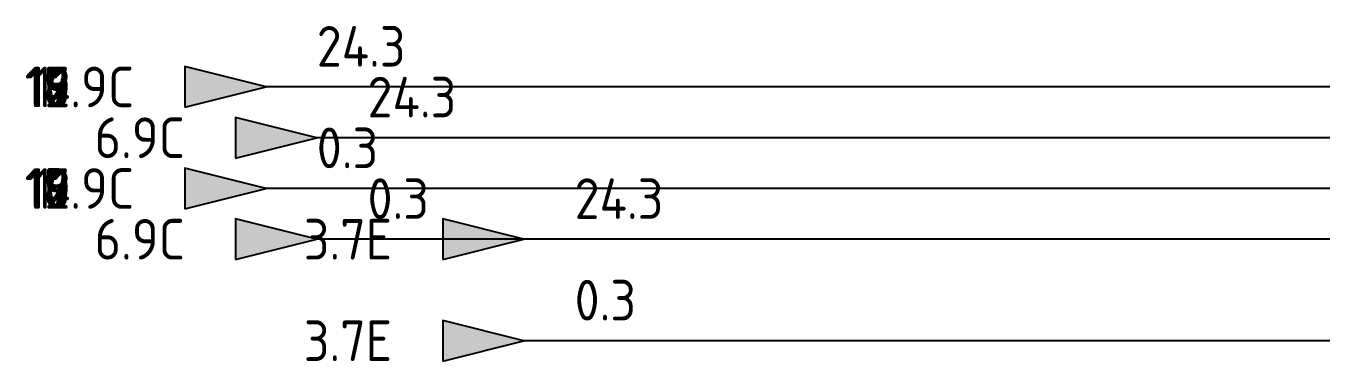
# Model space of a CAD drawing. Extents: x 21 to 418, y 12 to 268.
# Drawn here: x 20.7 to 84.5, y 161.5 to 178 of the extents above; entities that cross this region are included whole.
import ezdxf
from ezdxf.enums import TextEntityAlignment as Align

# ---------------------------------------------------------------- set-up
doc = ezdxf.new("R2010")
doc.units = 0
doc.header["$LTSCALE"] = 10
doc.layers.get('0').update_dxf_attribs({"linetype": 'CONTINUOUS'})
for name, color, linetype in [('10', 9, 'CONTINUOUS'), ('11', 9, 'CONTINUOUS'), ('12', 9, 'CONTINUOUS'), ('13', 9, 'CONTINUOUS'), ('14', 9, 'CONTINUOUS'), ('15', 9, 'CONTINUOUS'), ('16', 9, 'CONTINUOUS'), ('17', 9, 'CONTINUOUS'), ('18', 9, 'CONTINUOUS'), ('6', 9, 'CONTINUOUS'), ('7', 9, 'CONTINUOUS'), ('8', 9, 'CONTINUOUS'), ('9', 9, 'CONTINUOUS')]:
    doc.layers.add(name, color=color, linetype=linetype)
doc.layers.get('0').freeze()
doc.styles.add('SPAC', font='isocp.shx')

# ---------------------------------------------------------------- blocks, each defined once
blk = doc.blocks.new('_ALIM_1')
at = {"color": 1}
blk.add_lwpolyline([(-4, -1), (0, 0), (-4, 1)], close=True, dxfattribs=at)
blk.add_solid([(-4, 1), (-4, -1), (0, 0)], dxfattribs=at)
at = {"color": 3, "style": 'SPAC'}
blk.add_attdef('SEGNALE', (2.5, 1), '', height=2, dxfattribs=at)
at = {"color": 7, "style": 'SPAC', "flags": 8}
blk.add_attdef('REG', text='', height=2, dxfattribs=at).set_placement((-6.5, -1), align=Align.RIGHT)
at = {"color": 7, "style": 'SPAC'}
for tag, p, flags in [('PRES', (1, -2), 9), ('#LINEA', (1, -3.5), 1)]:
    blk.add_attdef(tag, p, '', height=1, dxfattribs=dict(at, flags=flags))

msp = doc.modelspace()

# ---------------------------------------------------------------- linework, layer by layer
at = {"layer": '10', "color": 1, "linetype": 'Continuous'}
for p, q in [((405, 175), (32.5, 175)), ((405, 170), (32.5, 170))]:
    msp.add_line(p, q, dxfattribs=at)
at = {"layer": '11', "color": 1, "linetype": 'Continuous'}
for p, q in [((405, 175), (32.5, 175)), ((405, 170), (32.5, 170))]:
    msp.add_line(p, q, dxfattribs=at)
at = {"layer": '12', "color": 1, "linetype": 'Continuous'}
for p, q in [((405, 175), (32.5, 175)), ((405, 170), (32.5, 170))]:
    msp.add_line(p, q, dxfattribs=at)
at = {"layer": '13', "color": 1, "linetype": 'Continuous'}
for p, q in [((405, 175), (32.5, 175)), ((405, 170), (32.5, 170))]:
    msp.add_line(p, q, dxfattribs=at)
at = {"layer": '14', "color": 1, "linetype": 'Continuous'}
for p, q in [((405, 175), (32.5, 175)), ((405, 170), (32.5, 170))]:
    msp.add_line(p, q, dxfattribs=at)
at = {"layer": '15', "color": 1, "linetype": 'Continuous'}
for p, q in [((405, 175), (32.5, 175)), ((405, 170), (32.5, 170))]:
    msp.add_line(p, q, dxfattribs=at)
at = {"layer": '16', "color": 1, "linetype": 'Continuous'}
for p, q in [((405, 175), (32.5, 175)), ((405, 170), (32.5, 170))]:
    msp.add_line(p, q, dxfattribs=at)
at = {"layer": '17', "color": 1, "linetype": 'Continuous'}
for p, q in [((405, 175), (32.5, 175)), ((405, 170), (32.5, 170))]:
    msp.add_line(p, q, dxfattribs=at)
at = {"layer": '18', "color": 1, "linetype": 'Continuous'}
for p, q in [((405, 175), (32.5, 175)), ((405, 170), (32.5, 170))]:
    msp.add_line(p, q, dxfattribs=at)
at = {"layer": '6', "color": 1, "linetype": 'Continuous'}
for p, q in [((375.2, 167.5), (45.2, 167.5)), ((375.2, 162.5), (45.2, 162.5))]:
    msp.add_line(p, q, dxfattribs=at)
at = {"layer": '7', "color": 1, "linetype": 'Continuous'}
for p, q in [((407.5, 172.5), (35, 172.5)), ((407.5, 167.5), (35, 167.5))]:
    msp.add_line(p, q, dxfattribs=at)
at = {"layer": '8', "color": 1, "linetype": 'Continuous'}
for p, q in [((405, 175), (32.5, 175)), ((405, 170), (32.5, 170))]:
    msp.add_line(p, q, dxfattribs=at)
at = {"layer": '9', "color": 1, "linetype": 'Continuous'}
for p, q in [((405, 175), (32.5, 175)), ((405, 170), (32.5, 170))]:
    msp.add_line(p, q, dxfattribs=at)

# ---------------------------------------------------------------- block references
at = {"layer": '10'}
for p, values in [((32.5, 175), {'SEGNALE': '24.3', 'REG': '9.9C'}), ((32.5, 170), {'SEGNALE': '0.3', 'REG': '9.9C'})]:
    msp.add_blockref('_ALIM_1', p, dxfattribs=at).add_auto_attribs(values)
at = {"layer": '11'}
for p, values in [((32.5, 175), {'SEGNALE': '24.3', 'REG': '10.9C'}), ((32.5, 170), {'SEGNALE': '0.3', 'REG': '10.9C'})]:
    msp.add_blockref('_ALIM_1', p, dxfattribs=at).add_auto_attribs(values)
at = {"layer": '12'}
for p, values in [((32.5, 175), {'SEGNALE': '24.3', 'REG': '11.9C'}), ((32.5, 170), {'SEGNALE': '0.3', 'REG': '11.9C'})]:
    msp.add_blockref('_ALIM_1', p, dxfattribs=at).add_auto_attribs(values)
at = {"layer": '13'}
for p, values in [((32.5, 175), {'SEGNALE': '24.3', 'REG': '12.9C'}), ((32.5, 170), {'SEGNALE': '0.3', 'REG': '12.9C'})]:
    msp.add_blockref('_ALIM_1', p, dxfattribs=at).add_auto_attribs(values)
at = {"layer": '14'}
for p, values in [((32.5, 175), {'SEGNALE': '24.3', 'REG': '13.9C'}), ((32.5, 170), {'SEGNALE': '0.3', 'REG': '13.9C'})]:
    msp.add_blockref('_ALIM_1', p, dxfattribs=at).add_auto_attribs(values)
at = {"layer": '15'}
for p, values in [((32.5, 175), {'SEGNALE': '24.3', 'REG': '14.9C'}), ((32.5, 170), {'SEGNALE': '0.3', 'REG': '14.9C'})]:
    msp.add_blockref('_ALIM_1', p, dxfattribs=at).add_auto_attribs(values)
at = {"layer": '16'}
for p, values in [((32.5, 175), {'SEGNALE': '24.3', 'REG': '15.9C'}), ((32.5, 170), {'SEGNALE': '0.3', 'REG': '15.9C'})]:
    msp.add_blockref('_ALIM_1', p, dxfattribs=at).add_auto_attribs(values)
at = {"layer": '17'}
for p, values in [((32.5, 175), {'SEGNALE': '24.3', 'REG': '16.9C'}), ((32.5, 170), {'SEGNALE': '0.3', 'REG': '16.9C'})]:
    msp.add_blockref('_ALIM_1', p, dxfattribs=at).add_auto_attribs(values)
at = {"layer": '18'}
for p, values in [((32.5, 175), {'SEGNALE': '24.3', 'REG': '17.9C'}), ((32.5, 170), {'SEGNALE': '0.3', 'REG': '17.9C'})]:
    msp.add_blockref('_ALIM_1', p, dxfattribs=at).add_auto_attribs(values)
at = {"layer": '6'}
for p, values in [((45.2, 167.5), {'SEGNALE': '24.3', 'REG': '3.7E'}), ((45.2, 162.5), {'SEGNALE': '0.3', 'REG': '3.7E'})]:
    msp.add_blockref('_ALIM_1', p, dxfattribs=at).add_auto_attribs(values)
at = {"layer": '7'}
for p, values in [((35, 172.5), {'SEGNALE': '24.3', 'REG': '6.9C'}), ((35, 167.5), {'SEGNALE': '0.3', 'REG': '6.9C'})]:
    msp.add_blockref('_ALIM_1', p, dxfattribs=at).add_auto_attribs(values)
at = {"layer": '8'}
for p, values in [((32.5, 175), {'SEGNALE': '24.3', 'REG': '7.9C'}), ((32.5, 170), {'SEGNALE': '0.3', 'REG': '7.9C'})]:
    msp.add_blockref('_ALIM_1', p, dxfattribs=at).add_auto_attribs(values)
at = {"layer": '9'}
for p, values in [((32.5, 175), {'SEGNALE': '24.3', 'REG': '8.9C'}), ((32.5, 170), {'SEGNALE': '0.3', 'REG': '8.9C'})]:
    msp.add_blockref('_ALIM_1', p, dxfattribs=at).add_auto_attribs(values)

doc.saveas('drawing.dxf')
